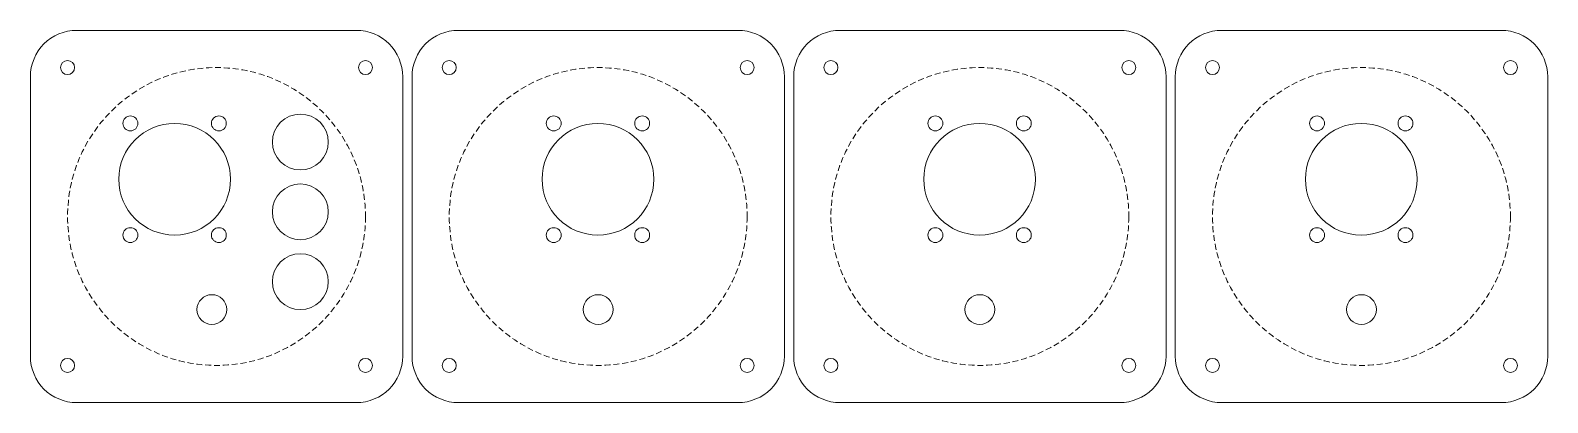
# Model space of a CAD drawing. Header units: millimetres. Extents: x 27 to 353, y 104 to 184.
import ezdxf

# ---------------------------------------------------------------- set-up
doc = ezdxf.new("R2010")
doc.units = ezdxf.units.MM
doc.linetypes.add('HIDDEN', pattern=[1.905, 1.27, -0.635])

msp = doc.modelspace()

# ---------------------------------------------------------------- linework, layer by layer
at = {"color": 7, "linetype": 'Continuous', "lineweight": 15}
for p, q in [((96.64, 184.27), (36.64, 184.27)), ((178.64, 184.27), (118.64, 184.27)), ((260.64, 184.27), (200.64, 184.27)), ((342.64, 184.27), (282.64, 184.27)), ((26.64, 174.27), (26.64, 114.27)), ((106.64, 114.27), (106.64, 174.27)), ((108.64, 174.27), (108.64, 114.27)), ((188.64, 114.27), (188.64, 174.27)), ((190.64, 174.27), (190.64, 114.27)), ((270.64, 114.27), (270.64, 174.27)), ((272.64, 174.27), (272.64, 114.27)), ((352.64, 114.27), (352.64, 174.27)), ((36.64, 104.27), (96.64, 104.27)), ((118.64, 104.27), (178.64, 104.27)), ((200.64, 104.27), (260.64, 104.27)), ((282.64, 104.27), (342.64, 104.27))]:
    msp.add_line(p, q, dxfattribs=at)
for centre, radius in [((34.64, 176.27), 1.5), ((98.64, 176.27), 1.5), ((116.64, 176.27), 1.5), ((180.64, 176.27), 1.5), ((198.64, 176.27), 1.5), ((262.64, 176.27), 1.5), ((280.64, 176.27), 1.5), ((344.64, 176.27), 1.5), ((84.64, 160.27), 6), ((57.64, 152.27), 12), ((48.14, 164.27), 1.6), ((67.14, 164.27), 1.6), ((148.59, 152.27), 12), ((139.09, 164.27), 1.6), ((158.09, 164.27), 1.6), ((230.59, 152.27), 12), ((221.09, 164.27), 1.6), ((240.09, 164.27), 1.6), ((312.59, 152.27), 12), ((303.09, 164.27), 1.6), ((322.09, 164.27), 1.6), ((84.64, 145.27), 6), ((48.14, 140.27), 1.6), ((67.14, 140.27), 1.6), ((139.09, 140.27), 1.6), ((158.09, 140.27), 1.6), ((221.09, 140.27), 1.6), ((240.09, 140.27), 1.6), ((303.09, 140.27), 1.6), ((322.09, 140.27), 1.6), ((84.64, 130.27), 6), ((65.64, 124.27), 3.2), ((148.63, 124.27), 3.2), ((230.63, 124.27), 3.2), ((312.63, 124.27), 3.2), ((34.64, 112.27), 1.5), ((98.64, 112.27), 1.5), ((116.64, 112.27), 1.5), ((180.64, 112.27), 1.5), ((198.64, 112.27), 1.5), ((262.64, 112.27), 1.5), ((280.64, 112.27), 1.5), ((344.64, 112.27), 1.5)]:
    msp.add_circle(centre, radius, dxfattribs=at)
at = {"color": 7, "linetype": 'HIDDEN', "lineweight": 0}
for centre in [(66.64, 144.27), (148.64, 144.27), (230.64, 144.27), (312.64, 144.27)]:
    msp.add_circle(centre, 32, dxfattribs=at)
at = {"color": 7, "linetype": 'Continuous', "lineweight": 15}
for centre, start, end in [((36.64, 174.27), 90, 180), ((96.64, 174.27), 0, 90), ((118.64, 174.27), 90, 180), ((178.64, 174.27), 0, 90), ((200.64, 174.27), 90, 180), ((260.64, 174.27), 0, 90), ((282.64, 174.27), 90, 180), ((342.64, 174.27), 0, 90), ((36.64, 114.27), 180, 270), ((96.64, 114.27), 270, 0), ((118.64, 114.27), 180, 270), ((178.64, 114.27), 270, 0), ((200.64, 114.27), 180, 270), ((260.64, 114.27), 270, 0), ((282.64, 114.27), 180, 270), ((342.64, 114.27), 270, 0)]:
    msp.add_arc(centre, 10, start, end, dxfattribs=at)

doc.saveas('drawing.dxf')
